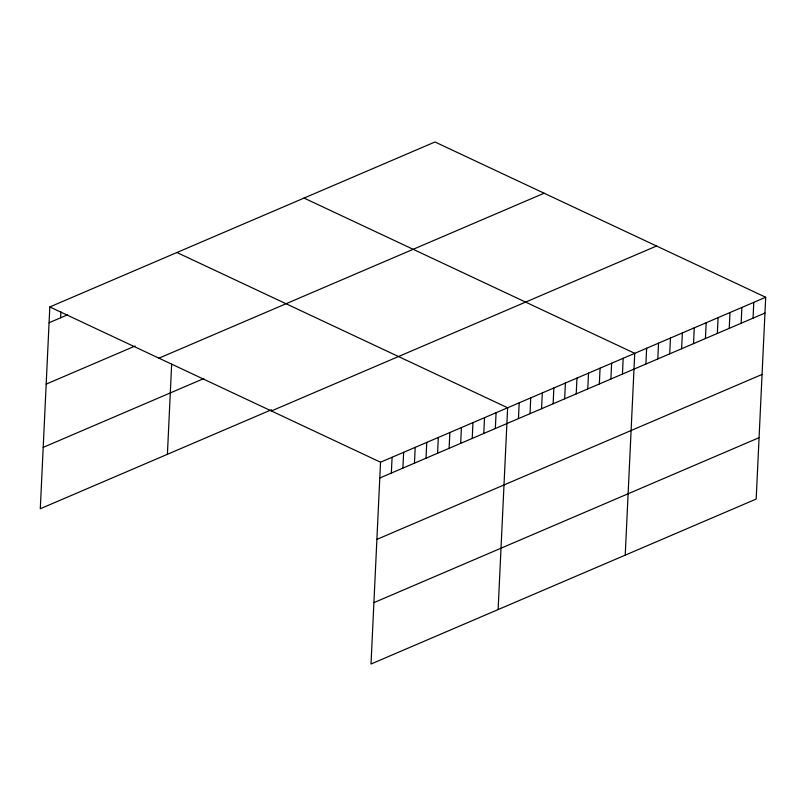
<?xml version="1.0" encoding="UTF-8"?>
<svg xmlns="http://www.w3.org/2000/svg" width="806" height="806" viewBox="0 0 806 806"><rect width="100%" height="100%" fill="white"/><g stroke="black" fill="none" stroke-linecap="round" stroke-linejoin="round"><path stroke-width="1.21" d="M765.7 297.253L380.533 462.211L371.012 664.013L756.179 499.055L765.7 297.253L434.988 141.987L49.821 306.945L40.3 508.747L271.4 409.77M60.631 317.796L60.913 311.71M167.406 454.312L171.658 364.181M391.343 473.062L392.089 457.264M402.899 468.115L403.645 452.307M414.455 463.158L415.201 447.36M426.011 458.211L426.757 442.413M437.567 453.264L438.313 437.467M449.113 448.317L449.859 432.52M460.669 443.371L461.415 427.563M472.225 438.414L472.971 422.616M483.781 433.467L484.527 417.669M495.337 428.52L496.083 412.722M498.118 609.578L507.639 407.776L176.927 252.51M518.449 418.626L519.195 402.819M530.005 413.68L530.751 397.872M541.561 408.723L542.307 392.925M553.118 403.776L553.863 387.978M564.663 398.829L565.409 383.031M576.219 393.882L576.965 378.085M587.775 388.935L588.521 373.128M599.332 383.978L600.077 368.181M610.888 379.032L611.633 363.234M622.444 374.085L623.189 358.287M625.224 555.143L634.745 353.34L304.023 198.064M645.908 364.04L646.644 348.242M657.807 358.942L658.552 343.134M669.715 353.844L670.461 338.036M681.614 348.746L682.36 332.938M693.523 343.638L694.268 327.841M705.431 338.54L706.177 322.743M717.33 333.442L718.075 317.645M729.239 328.344L729.984 312.547M741.147 323.246L741.893 307.449M753.046 318.148L753.791 302.351M49.075 322.743L67.563 314.824M46.174 384.119L135.146 346.016M158.953 358.176L544.121 193.218M43.192 447.37L203.807 378.578M271.4 410.969L656.568 246.011M379.787 478.008L764.954 313.05M376.896 539.395L762.063 374.437M373.913 602.636L759.081 437.678M49.821 306.945L380.533 462.211"/></g></svg>
